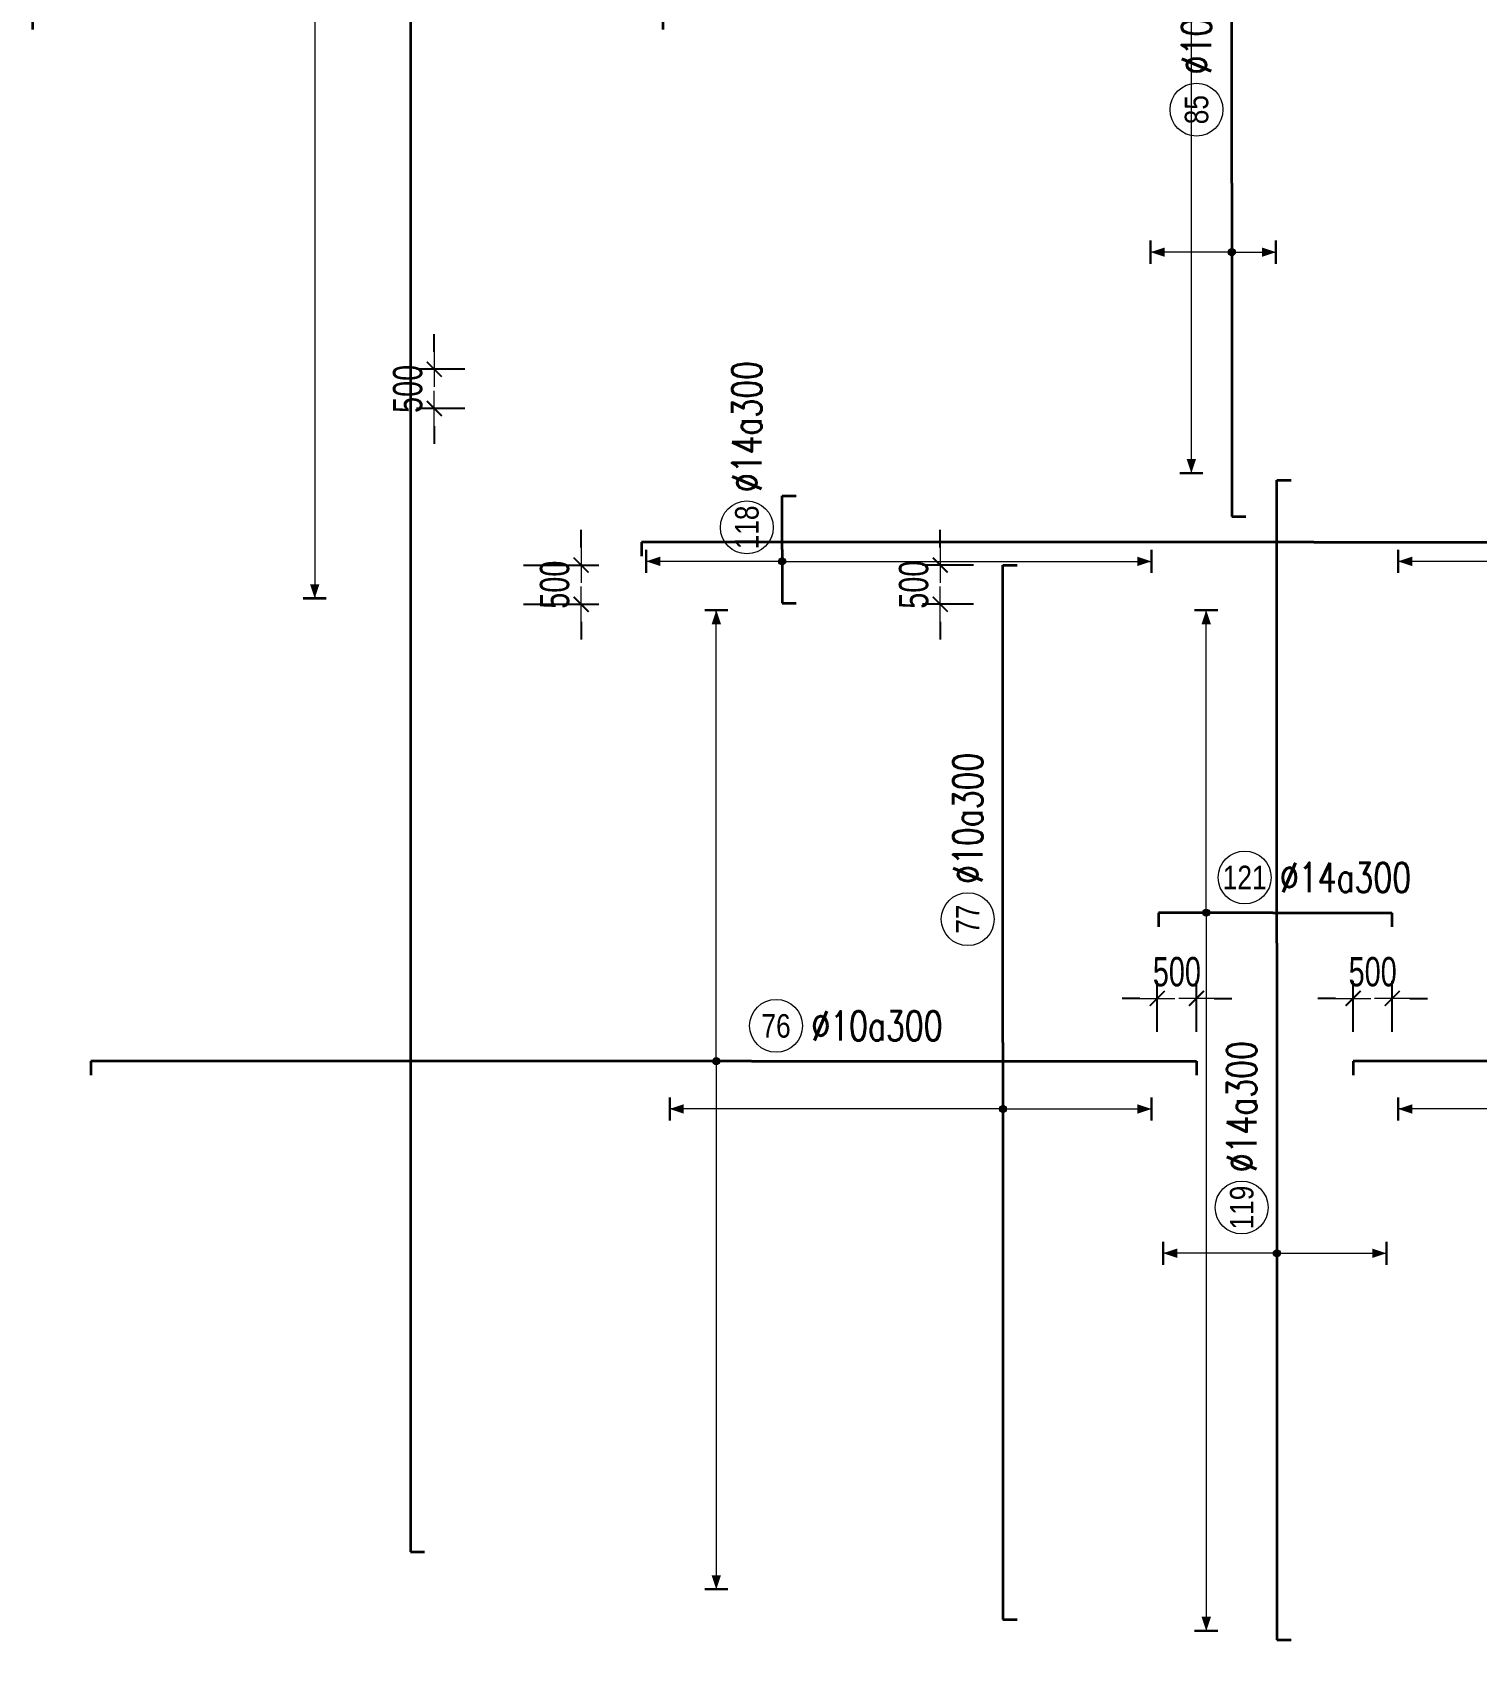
# Model space of a CAD drawing. Header units: millimetres. Extents: x -179076 to 505271, y -26127 to 124331.
# Drawn here: x 159111 to 177546, y 37214 to 58000 of the extents above; entities that cross this region are included whole.
import ezdxf
from ezdxf.enums import TextEntityAlignment as Align

# ---------------------------------------------------------------- set-up
doc = ezdxf.new("R2010")
doc.units = ezdxf.units.MM
doc.layers.get('0').update_dxf_attribs({"lineweight": 20})
doc.layers.get('Defpoints').update_dxf_attribs({"color": 151, "lineweight": 9})
for name, color, linetype, lineweight in [('NDC_S_DIM', 1, 'Continuous', 15), ('NDC_S_REBAR', 4, 'Continuous', 35), ('NDC_S_VN TEXT', 7, 'Continuous', 20)]:
    doc.layers.add(name, color=color, linetype=linetype, lineweight=lineweight)
doc.styles.add('ARIAL', font='arial.ttf', dxfattribs={"width": 0.8})
doc.styles.add('NDC_DIM', font='', dxfattribs={"width": 0.75})
doc.styles.add('NDC_EN TXT', font='romans.shx', dxfattribs={"width": 0.8})
doc.styles.get('NDC_DIM').set_extended_font_data('Dotum')
doc.dimstyles.new('NDC_dim_150', dxfattribs={"dimscale": 150, "dimtxt": 2.5, "dimasz": 1.5, "dimexe": 1.5, "dimexo": 2.5, "dimgap": 1, "dimtad": 1, "dimdec": 0, "dimzin": 0, "dimdsep": 46, "dimtxsty": 'NDC_DIM', "dimblk": 'DIMMARK', "dimcen": 0.09, "dimdle": 1.2, "dimclrd": 1, "dimclre": 1, "dimclrt": 3, "dimadec": 0, "dimazin": 0, "dimtfac": 1, "dimtdec": 0, "dimtix": 1, "dimtofl": 0, "dimtmove": 0, "dimatfit": 3, "dimfxl": 8, "dimfxlon": 1, "dimtolj": 1, "dimtzin": 0, "dimarcsym": 0})

# ---------------------------------------------------------------- blocks, each defined once
blk = doc.blocks.new('DIMMARK')
at = {"layer": 'NDC_S_DIM', "color": 1}
blk.add_line((-1.5, 0), (1, 0), dxfattribs=at)
at = {"layer": 'NDC_S_DIM', "color": 2, "const_width": 0.1}
blk.add_lwpolyline([(-0.424, -0.424), (0.424, 0.424)], dxfattribs=at)
blk = doc.blocks.new('*D264')
at = {"layer": 'Defpoints', "color": 0, "transparency": 16777216}
for p in [(176471, 45668), (175971, 44867), (176471, 44867)]:
    blk.add_point(p, dxfattribs=at)
at = {"layer": 'NDC_S_DIM', "color": 1, "lineweight": -2, "transparency": 16777216}
for p, q in [((175971, 45242), (175971, 45893)), ((176471, 45242), (176471, 45893)), ((175746, 45668), (175521, 45668)), ((176696, 45668), (176921, 45668))]:
    blk.add_line(p, q, dxfattribs=at)
at = {"layer": 'NDC_S_DIM', "color": 1, "lineweight": -2, "transparency": 16777216, "xscale": 225, "yscale": 225, "zscale": 225}
blk.add_blockref('DIMMARK', (175971, 45668), dxfattribs=at)
at = {"layer": 'NDC_S_DIM', "color": 1, "lineweight": -2, "transparency": 16777216, "xscale": 225, "yscale": 225, "zscale": 225, "rotation": 180}
blk.add_blockref('DIMMARK', (176471, 45668), dxfattribs=at)
at = {"layer": 'NDC_S_DIM', "color": 3, "transparency": 16777216, "insert": (176221, 46006), "char_height": 375, "attachment_point": 5, "style": 'NDC_DIM'}
blk.add_mtext('\\A1;500', dxfattribs=at)
blk = doc.blocks.new('*D265')
at = {"layer": 'Defpoints', "color": 0, "transparency": 16777216}
for p in [(173471, 45668), (173471, 44867), (173971, 44867)]:
    blk.add_point(p, dxfattribs=at)
at = {"layer": 'NDC_S_DIM', "color": 1, "lineweight": -2, "transparency": 16777216}
for p, q in [((173471, 45242), (173471, 45893)), ((173971, 45242), (173971, 45893)), ((173246, 45668), (173021, 45668)), ((174196, 45668), (174421, 45668))]:
    blk.add_line(p, q, dxfattribs=at)
at = {"layer": 'NDC_S_DIM', "color": 1, "lineweight": -2, "transparency": 16777216, "xscale": 225, "yscale": 225, "zscale": 225}
blk.add_blockref('DIMMARK', (173471, 45668), dxfattribs=at)
at = {"layer": 'NDC_S_DIM', "color": 1, "lineweight": -2, "transparency": 16777216, "xscale": 225, "yscale": 225, "zscale": 225, "rotation": 180}
blk.add_blockref('DIMMARK', (173971, 45668), dxfattribs=at)
at = {"layer": 'NDC_S_DIM', "color": 3, "transparency": 16777216, "insert": (173721, 46006), "char_height": 375, "attachment_point": 5, "style": 'NDC_DIM'}
blk.add_mtext('\\A1;500', dxfattribs=at)
blk = doc.blocks.new('*D271')
at = {"layer": 'Defpoints', "color": 0, "transparency": 16777216}
for p in [(171501, 51200), (170700, 50700), (171501, 50700)]:
    blk.add_point(p, dxfattribs=at)
at = {"layer": 'NDC_S_DIM', "color": 1, "lineweight": -2, "transparency": 16777216}
for p, q in [((170700, 51425), (170700, 51650)), ((171126, 51200), (170475, 51200)), ((171126, 50700), (170475, 50700)), ((170700, 50475), (170700, 50250))]:
    blk.add_line(p, q, dxfattribs=at)
at = {"layer": 'NDC_S_DIM', "color": 1, "lineweight": -2, "transparency": 16777216, "xscale": 225, "yscale": 225, "zscale": 225}
for p, rotation in [((170700, 51200), 270), ((170700, 50700), 90)]:
    blk.add_blockref('DIMMARK', p, dxfattribs=dict(at, rotation=rotation))
at = {"layer": 'NDC_S_DIM', "color": 3, "transparency": 16777216, "insert": (170362, 50950), "char_height": 375, "attachment_point": 5, "rotation": 90, "style": 'NDC_DIM'}
blk.add_mtext('\\A1;500', dxfattribs=at)
blk = doc.blocks.new('*D273')
at = {"layer": 'Defpoints', "color": 0, "transparency": 16777216}
for p in [(164240, 53700), (165005, 53700), (165005, 53200)]:
    blk.add_point(p, dxfattribs=at)
at = {"layer": 'NDC_S_DIM', "color": 1, "lineweight": -2, "transparency": 16777216}
for p, q in [((164240, 53925), (164240, 54150)), ((164630, 53700), (164015, 53700)), ((164630, 53200), (164015, 53200)), ((164240, 52975), (164240, 52750))]:
    blk.add_line(p, q, dxfattribs=at)
at = {"layer": 'NDC_S_DIM', "color": 1, "lineweight": -2, "transparency": 16777216, "xscale": 225, "yscale": 225, "zscale": 225}
for p, rotation in [((164240, 53700), 270), ((164240, 53200), 90)]:
    blk.add_blockref('DIMMARK', p, dxfattribs=dict(at, rotation=rotation))
at = {"layer": 'NDC_S_DIM', "color": 3, "transparency": 16777216, "insert": (163902, 53450), "char_height": 375, "attachment_point": 5, "rotation": 90, "style": 'NDC_DIM'}
blk.add_mtext('\\A1;500', dxfattribs=at)
blk = doc.blocks.new('*D275')
at = {"layer": 'Defpoints', "color": 0, "transparency": 16777216}
for p in [(165005, 51200), (165005, 50700), (166115, 50700)]:
    blk.add_point(p, dxfattribs=at)
at = {"layer": 'NDC_S_DIM', "color": 1, "lineweight": -2, "transparency": 16777216}
for p, q in [((166115, 51425), (166115, 51650)), ((165380, 51200), (166340, 51200)), ((165380, 50700), (166340, 50700)), ((166115, 50475), (166115, 50250))]:
    blk.add_line(p, q, dxfattribs=at)
at = {"layer": 'NDC_S_DIM', "color": 1, "lineweight": -2, "transparency": 16777216, "xscale": 225, "yscale": 225, "zscale": 225}
for p, rotation in [((166115, 51200), 270), ((166115, 50700), 90)]:
    blk.add_blockref('DIMMARK', p, dxfattribs=dict(at, rotation=rotation))
at = {"layer": 'NDC_S_DIM', "color": 3, "transparency": 16777216, "insert": (165778, 50950), "char_height": 375, "attachment_point": 5, "rotation": 90, "style": 'NDC_DIM'}
blk.add_mtext('\\A1;500', dxfattribs=at)
blk = doc.blocks.new('*U302')
h = blk.add_hatch(color=6)
edge = h.paths.add_edge_path()
edge.add_arc((-2.99, 0), 0.3, 0, 360)
at = {"layer": 'NDC_S_DIM', "color": 8}
for q in [(-2.99, 38.39), (-2.99, -44.96)]:
    blk.add_line((-2.99, 0), q, dxfattribs=at)
for points in [[(-3.99, 38.39, 0.2, 0.2, 0), (-1.99, 38.39, 0, 0, 0)], [(-3.99, -44.96, 0.2, 0.2, 0), (-1.99, -44.96, 0, 0, 0)]]:
    blk.add_lwpolyline(points, format="xyseb", dxfattribs=at)
at = {"layer": 'NDC_S_DIM'}
blk.add_circle((2.1, 3), 2.25, dxfattribs=at)
at = {"layer": 'NDC_S_DIM', "color": 6}
blk.add_circle((-2.99, 0), 0.3, dxfattribs=at)
at = {"layer": 'NDC_S_DIM', "color": 8}
for points in [[(-3.39, 37.19), (-2.99, 38.39), (-2.59, 37.19)], [(-3.39, -43.76), (-2.99, -44.96), (-2.59, -43.76)]]:
    blk.add_solid(points, dxfattribs=at)
at = {"layer": 'NDC_S_REBAR'}
for p, q in [((0, 0), (-56.24, 0)), ((-56.24, 0), (-56.24, -1.2)), ((0, 0), (37.88, 0)), ((37.88, 0), (37.88, -1.2)), ((-56.24, -1.2), (-56.24, -1.2)), ((37.88, -1.2), (37.88, -1.2))]:
    blk.add_line(p, q, dxfattribs=at)
at = {"layer": 'NDC_S_VN TEXT', "color": 3, "style": 'NDC_EN TXT', "width": 0.75}
blk.add_attdef('DKT', (5.1, 1.75), '', height=2.5, dxfattribs=at)
at = {"layer": 'NDC_S_VN TEXT', "style": 'ARIAL', "width": 0.8}
blk.add_attdef('KHT', text='', height=2, dxfattribs=at).set_placement((2.1, 3), align=Align.MIDDLE_CENTER)
blk = doc.blocks.new('*U303')
h = blk.add_hatch(color=6)
edge = h.paths.add_edge_path()
edge.add_arc((-7.93, 0), 0.3, 0, 360)
at = {"layer": 'NDC_S_DIM', "color": 8}
for q in [(-7.93, 38.39), (-7.93, -50.28)]:
    blk.add_line((-7.93, 0), q, dxfattribs=at)
for points in [[(-8.93, 38.39, 0.2, 0.2, 0), (-6.93, 38.39, 0, 0, 0)], [(-8.93, -50.28, 0.2, 0.2, 0), (-6.93, -50.28, 0, 0, 0)]]:
    blk.add_lwpolyline(points, format="xyseb", dxfattribs=at)
at = {"layer": 'NDC_S_DIM'}
blk.add_circle((-2.39, 3), 2.25, dxfattribs=at)
at = {"layer": 'NDC_S_DIM', "color": 6}
blk.add_circle((-7.93, 0), 0.3, dxfattribs=at)
at = {"layer": 'NDC_S_DIM', "color": 8}
for points in [[(-8.33, 37.19), (-7.93, 38.39), (-7.53, 37.19)], [(-8.33, -49.08), (-7.93, -50.28), (-7.53, -49.08)]]:
    blk.add_solid(points, dxfattribs=at)
at = {"layer": 'NDC_S_REBAR'}
for p, q in [((0, 0), (-26.16, 0)), ((-26.16, 0), (-26.16, -1.2)), ((0, 0), (20.5, 0)), ((20.5, 0), (20.5, -1.2)), ((-26.16, -1.2), (-26.16, -1.2)), ((20.5, -1.2), (20.5, -1.2))]:
    blk.add_line(p, q, dxfattribs=at)
at = {"layer": 'NDC_S_VN TEXT', "color": 3, "style": 'NDC_EN TXT', "width": 0.75}
blk.add_attdef('DKT', (0.61, 1.75), '', height=2.5, dxfattribs=at)
at = {"layer": 'NDC_S_VN TEXT', "style": 'ARIAL', "width": 0.8}
blk.add_attdef('KHT', text='', height=2, dxfattribs=at).set_placement((-2.39, 3), align=Align.MIDDLE_CENTER)
blk = doc.blocks.new('*U340')
h = blk.add_hatch(color=6)
edge = h.paths.add_edge_path()
edge.add_arc((-3.55, 0), 0.3, 0, 360)
at = {"layer": 'NDC_S_DIM', "color": 8}
for q in [(-3.55, 46.71), (-3.55, -49.62)]:
    blk.add_line((-3.55, 0), q, dxfattribs=at)
for points in [[(-4.55, 46.71, 0.2, 0.2, 0), (-2.55, 46.71, 0, 0, 0)], [(-4.55, -49.62, 0.2, 0.2, 0), (-2.55, -49.62, 0, 0, 0)]]:
    blk.add_lwpolyline(points, format="xyseb", dxfattribs=at)
at = {"layer": 'NDC_S_DIM'}
blk.add_circle((7.95, 3), 2.25, dxfattribs=at)
at = {"layer": 'NDC_S_DIM', "color": 6}
blk.add_circle((-3.55, 0), 0.3, dxfattribs=at)
at = {"layer": 'NDC_S_DIM', "color": 8}
for points in [[(-3.95, 45.51), (-3.55, 46.71), (-3.15, 45.51)], [(-3.95, -48.42), (-3.55, -49.62), (-3.15, -48.42)]]:
    blk.add_solid(points, dxfattribs=at)
at = {"layer": 'NDC_S_REBAR'}
for p, q in [((0, 0), (-27.56, 0)), ((-27.56, 0), (-27.56, -1.2)), ((0, 0), (26.07, 0)), ((26.07, 0), (26.07, -1.2)), ((-27.56, -1.2), (-27.56, -1.2)), ((26.07, -1.2), (26.07, -1.2))]:
    blk.add_line(p, q, dxfattribs=at)
at = {"layer": 'NDC_S_VN TEXT', "color": 3, "style": 'NDC_EN TXT', "width": 0.75}
blk.add_attdef('DKT', (10.95, 1.75), '', height=2.5, dxfattribs=at)
at = {"layer": 'NDC_S_VN TEXT', "style": 'ARIAL', "width": 0.8}
blk.add_attdef('KHT', text='', height=2, dxfattribs=at).set_placement((7.95, 3), align=Align.MIDDLE_CENTER)
blk = doc.blocks.new('*U287')
h = blk.add_hatch(color=6)
edge = h.paths.add_edge_path()
edge.add_arc((-5.66, 0), 0.3, 0, 360)
at = {"layer": 'NDC_S_DIM', "color": 8}
for q in [(-5.66, 25.75), (-5.66, -61.14)]:
    blk.add_line((-5.66, 0), q, dxfattribs=at)
for points in [[(-6.66, 25.75, 0.2, 0.2, 0), (-4.66, 25.75, 0, 0, 0)], [(-6.66, -61.14, 0.2, 0.2, 0), (-4.66, -61.14, 0, 0, 0)]]:
    blk.add_lwpolyline(points, format="xyseb", dxfattribs=at)
at = {"layer": 'NDC_S_DIM'}
blk.add_circle((-2.39, 3), 2.25, dxfattribs=at)
at = {"layer": 'NDC_S_DIM', "color": 6}
blk.add_circle((-5.66, 0), 0.3, dxfattribs=at)
at = {"layer": 'NDC_S_DIM', "color": 8}
for points in [[(-6.06, 24.55), (-5.66, 25.75), (-5.26, 24.55)], [(-6.06, -59.94), (-5.66, -61.14), (-5.26, -59.94)]]:
    blk.add_solid(points, dxfattribs=at)
at = {"layer": 'NDC_S_REBAR'}
for p, q in [((0, 0), (-9.73, 0)), ((-9.73, 0), (-9.73, -1.2)), ((0, 0), (10.15, 0)), ((10.15, 0), (10.15, -1.2)), ((-9.73, -1.2), (-9.73, -1.2)), ((10.15, -1.2), (10.15, -1.2))]:
    blk.add_line(p, q, dxfattribs=at)
at = {"layer": 'NDC_S_VN TEXT', "color": 3, "style": 'NDC_EN TXT', "width": 0.75}
blk.add_attdef('DKT', (0.61, 1.75), '', height=2.5, dxfattribs=at)
at = {"layer": 'NDC_S_VN TEXT', "style": 'ARIAL', "width": 0.8}
blk.add_attdef('KHT', text='', height=2, dxfattribs=at).set_placement((-2.39, 3), align=Align.MIDDLE_CENTER)
blk = doc.blocks.new('*U291')
at = {"layer": 'NDC_S_REBAR'}
for p, q in [((0, 0), (-141.5, 0)), ((-141.5, 0), (-141.5, -1.2)), ((-141.5, -1.2), (-141.5, -1.2))]:
    blk.add_line(p, q, dxfattribs=at)
at = {"layer": 'NDC_S_VN TEXT', "color": 3, "style": 'NDC_EN TXT', "width": 0.75}
blk.add_attdef('DKT', (10.95, 1.75), '', height=2.5, dxfattribs=at)
at = {"layer": 'NDC_S_VN TEXT', "style": 'ARIAL', "width": 0.8}
blk.add_attdef('KHT', text='', height=2, dxfattribs=at).set_placement((7.95, 3), align=Align.MIDDLE_CENTER)
blk = doc.blocks.new('*U322')
h = blk.add_hatch(color=6)
edge = h.paths.add_edge_path()
edge.add_arc((-5.66, 0), 0.3, 0, 360)
at = {"layer": 'NDC_S_DIM', "color": 8}
for q in [(-5.66, 28.37), (-5.66, -12.63)]:
    blk.add_line((-5.66, 0), q, dxfattribs=at)
for points in [[(-6.66, 28.37, 0.2, 0.2, 0), (-4.66, 28.37, 0, 0, 0)], [(-6.66, -12.63, 0.2, 0.2, 0), (-4.66, -12.63, 0, 0, 0)]]:
    blk.add_lwpolyline(points, format="xyseb", dxfattribs=at)
at = {"layer": 'NDC_S_DIM'}
blk.add_circle((10.5, 3), 2.25, dxfattribs=at)
at = {"layer": 'NDC_S_DIM', "color": 6}
blk.add_circle((-5.66, 0), 0.3, dxfattribs=at)
at = {"layer": 'NDC_S_DIM', "color": 8}
for points in [[(-6.06, 27.17), (-5.66, 28.37), (-5.26, 27.17)], [(-6.06, -11.43), (-5.66, -12.63), (-5.26, -11.43)]]:
    blk.add_solid(points, dxfattribs=at)
at = {"layer": 'NDC_S_REBAR'}
for p, q in [((0, 0), (-49.13, 0)), ((-49.13, 0), (-49.13, -1.2)), ((0, 0), (40.64, 0)), ((40.64, 0), (40.64, -1.2)), ((-49.13, -1.2), (-49.13, -1.2)), ((40.64, -1.2), (40.64, -1.2))]:
    blk.add_line(p, q, dxfattribs=at)
at = {"layer": 'NDC_S_VN TEXT', "color": 3, "style": 'NDC_EN TXT', "width": 0.75}
blk.add_attdef('DKT', (13.5, 1.75), '', height=2.5, dxfattribs=at)
at = {"layer": 'NDC_S_VN TEXT', "style": 'ARIAL', "width": 0.8}
blk.add_attdef('KHT', text='', height=2, dxfattribs=at).set_placement((10.5, 3), align=Align.MIDDLE_CENTER)
blk = doc.blocks.new('*U323')
h = blk.add_hatch(color=6)
edge = h.paths.add_edge_path()
edge.add_arc((-5.66, 0), 0.3, 0, 360)
at = {"layer": 'NDC_S_DIM', "color": 8}
for q in [(-5.66, 22.82), (-5.66, -16.18)]:
    blk.add_line((-5.66, 0), q, dxfattribs=at)
for points in [[(-6.66, 22.82, 0.2, 0.2, 0), (-4.66, 22.82, 0, 0, 0)], [(-6.66, -16.18, 0.2, 0.2, 0), (-4.66, -16.18, 0, 0, 0)]]:
    blk.add_lwpolyline(points, format="xyseb", dxfattribs=at)
at = {"layer": 'NDC_S_DIM'}
blk.add_circle((-2.39, 3), 2.25, dxfattribs=at)
at = {"layer": 'NDC_S_DIM', "color": 6}
blk.add_circle((-5.66, 0), 0.3, dxfattribs=at)
at = {"layer": 'NDC_S_DIM', "color": 8}
for points in [[(-6.06, 21.62), (-5.66, 22.82), (-5.26, 21.62)], [(-6.06, -14.98), (-5.66, -16.18), (-5.26, -14.98)]]:
    blk.add_solid(points, dxfattribs=at)
at = {"layer": 'NDC_S_REBAR'}
for p, q in [((0, 0), (-52.6, 0)), ((-52.6, 0), (-52.6, -1.2)), ((0, 0), (40.64, 0)), ((40.64, 0), (40.64, -1.2)), ((-52.6, -1.2), (-52.6, -1.2)), ((40.64, -1.2), (40.64, -1.2))]:
    blk.add_line(p, q, dxfattribs=at)
at = {"layer": 'NDC_S_VN TEXT', "color": 3, "style": 'NDC_EN TXT', "width": 0.75}
blk.add_attdef('DKT', (0.61, 1.75), '', height=2.5, dxfattribs=at)
at = {"layer": 'NDC_S_VN TEXT', "style": 'ARIAL', "width": 0.8}
blk.add_attdef('KHT', text='', height=2, dxfattribs=at).set_placement((-2.39, 3), align=Align.MIDDLE_CENTER)
blk = doc.blocks.new('*U315')
h = blk.add_hatch(color=6)
edge = h.paths.add_edge_path()
edge.add_arc((-26.39, 0), 0.3, 0, 360)
at = {"layer": 'NDC_S_DIM', "color": 8}
for q in [(-26.39, 9.68), (-26.39, -9.32)]:
    blk.add_line((-26.39, 0), q, dxfattribs=at)
for points in [[(-27.39, 9.68, 0.2, 0.2, 0), (-25.39, 9.68, 0, 0, 0)], [(-27.39, -9.32, 0.2, 0.2, 0), (-25.39, -9.32, 0, 0, 0)]]:
    blk.add_lwpolyline(points, format="xyseb", dxfattribs=at)
at = {"layer": 'NDC_S_DIM'}
blk.add_circle((-22.5, 3), 2.25, dxfattribs=at)
at = {"layer": 'NDC_S_DIM', "color": 6}
blk.add_circle((-26.39, 0), 0.3, dxfattribs=at)
at = {"layer": 'NDC_S_DIM', "color": 8}
for points in [[(-26.79, 8.48), (-26.39, 9.68), (-25.99, 8.48)], [(-26.79, -8.12), (-26.39, -9.32), (-25.99, -8.12)]]:
    blk.add_solid(points, dxfattribs=at)
at = {"layer": 'NDC_S_REBAR'}
for p, q in [((0, 0), (-59.3, 0)), ((-59.3, 0), (-59.3, -1.2)), ((0, 0), (39.42, 0)), ((39.42, 0), (39.42, -1.2)), ((-59.3, -1.2), (-59.3, -1.2)), ((39.42, -1.2), (39.42, -1.2))]:
    blk.add_line(p, q, dxfattribs=at)
at = {"layer": 'NDC_S_VN TEXT', "color": 3, "style": 'NDC_EN TXT', "width": 0.75}
blk.add_attdef('DKT', (-19.5, 1.75), '', height=2.5, dxfattribs=at)
at = {"layer": 'NDC_S_VN TEXT', "style": 'ARIAL', "width": 0.8}
blk.add_attdef('KHT', text='', height=2, dxfattribs=at).set_placement((-22.5, 3), align=Align.MIDDLE_CENTER)
blk = doc.blocks.new('*U328')
h = blk.add_hatch(color=6)
edge = h.paths.add_edge_path()
edge.add_arc((-1.02, 0), 0.3, 0, 360)
at = {"layer": 'NDC_S_DIM', "color": 8}
for q in [(-1.02, 11.57), (-1.02, -31.43)]:
    blk.add_line((-1.02, 0), q, dxfattribs=at)
for points in [[(-2.02, 11.57, 0.2, 0.2, 0), (-0.02, 11.57, 0, 0, 0)], [(-2.02, -31.43, 0.2, 0.2, 0), (-0.02, -31.43, 0, 0, 0)]]:
    blk.add_lwpolyline(points, format="xyseb", dxfattribs=at)
at = {"layer": 'NDC_S_DIM'}
blk.add_circle((1.87, 3), 2.25, dxfattribs=at)
at = {"layer": 'NDC_S_DIM', "color": 6}
blk.add_circle((-1.02, 0), 0.3, dxfattribs=at)
at = {"layer": 'NDC_S_DIM', "color": 8}
for points in [[(-1.42, 10.37), (-1.02, 11.57), (-0.62, 10.37)], [(-1.42, -30.23), (-1.02, -31.43), (-0.62, -30.23)]]:
    blk.add_solid(points, dxfattribs=at)
at = {"layer": 'NDC_S_REBAR'}
for p, q in [((0, 0), (-4.57, 0)), ((-4.57, 0), (-4.57, -1.2)), ((0, 0), (4.56, 0)), ((4.56, 0), (4.56, -1.2)), ((-4.57, -1.2), (-4.57, -1.2)), ((4.56, -1.2), (4.56, -1.2))]:
    blk.add_line(p, q, dxfattribs=at)
at = {"layer": 'NDC_S_VN TEXT', "color": 3, "style": 'NDC_EN TXT', "width": 0.75}
blk.add_attdef('DKT', (4.87, 1.75), '', height=2.5, dxfattribs=at)
at = {"layer": 'NDC_S_VN TEXT', "style": 'ARIAL', "width": 0.8}
blk.add_attdef('KHT', text='', height=2, dxfattribs=at).set_placement((1.87, 3), align=Align.MIDDLE_CENTER)
blk = doc.blocks.new('*U329')
h = blk.add_hatch(color=6)
edge = h.paths.add_edge_path()
edge.add_arc((-1.02, 0), 0.3, 0, 360)
at = {"layer": 'NDC_S_DIM', "color": 8}
for q in [(-1.02, 15.92), (-1.02, -23.08)]:
    blk.add_line((-1.02, 0), q, dxfattribs=at)
for points in [[(-2.02, 15.92, 0.2, 0.2, 0), (-0.02, 15.92, 0, 0, 0)], [(-2.02, -23.08, 0.2, 0.2, 0), (-0.02, -23.08, 0, 0, 0)]]:
    blk.add_lwpolyline(points, format="xyseb", dxfattribs=at)
at = {"layer": 'NDC_S_DIM'}
blk.add_circle((1.87, 3), 2.25, dxfattribs=at)
at = {"layer": 'NDC_S_DIM', "color": 6}
blk.add_circle((-1.02, 0), 0.3, dxfattribs=at)
at = {"layer": 'NDC_S_DIM', "color": 8}
for points in [[(-1.42, 14.72), (-1.02, 15.92), (-0.62, 14.72)], [(-1.42, -21.88), (-1.02, -23.08), (-0.62, -21.88)]]:
    blk.add_solid(points, dxfattribs=at)
at = {"layer": 'NDC_S_REBAR'}
for p, q in [((0, 0), (-4.57, 0)), ((-4.57, 0), (-4.57, -1.2)), ((0, 0), (5.9, 0)), ((5.9, 0), (5.9, -1.2)), ((-4.57, -1.2), (-4.57, -1.2)), ((5.9, -1.2), (5.9, -1.2))]:
    blk.add_line(p, q, dxfattribs=at)
at = {"layer": 'NDC_S_VN TEXT', "color": 3, "style": 'NDC_EN TXT', "width": 0.75}
blk.add_attdef('DKT', (4.87, 1.75), '', height=2.5, dxfattribs=at)
at = {"layer": 'NDC_S_VN TEXT', "style": 'ARIAL', "width": 0.8}
blk.add_attdef('KHT', text='', height=2, dxfattribs=at).set_placement((1.87, 3), align=Align.MIDDLE_CENTER)
blk = doc.blocks.new('*U333')
at = {"layer": 'NDC_S_REBAR'}
for p, q in [((0, 0), (-57.23, 0)), ((-57.23, 0), (-57.23, -1.2)), ((0, 0), (281.19, 0)), ((-57.23, -1.2), (-57.23, -1.2))]:
    blk.add_line(p, q, dxfattribs=at)
at = {"layer": 'NDC_S_VN TEXT', "style": 'ARIAL', "width": 0.8}
blk.add_attdef('KHT', text='', height=2, dxfattribs=at).set_placement((35.24, -3.03), align=Align.MIDDLE_CENTER)
at = {"layer": 'NDC_S_VN TEXT', "color": 3, "style": 'NDC_EN TXT', "width": 0.75}
blk.add_attdef('DKT', (38.24, -4.28), '', height=2.5, dxfattribs=at)
blk = doc.blocks.new('*U308')
h = blk.add_hatch(color=6)
edge = h.paths.add_edge_path()
edge.add_arc((-5.86, 0), 0.3, 0, 360)
at = {"layer": 'NDC_S_DIM', "color": 8}
for q in [(-5.86, 26.81), (-5.86, -48.19)]:
    blk.add_line((-5.86, 0), q, dxfattribs=at)
for points in [[(-6.86, 26.81, 0.2, 0.2, 0), (-4.86, 26.81, 0, 0, 0)], [(-6.86, -48.19, 0.2, 0.2, 0), (-4.86, -48.19, 0, 0, 0)]]:
    blk.add_lwpolyline(points, format="xyseb", dxfattribs=at)
at = {"layer": 'NDC_S_DIM'}
blk.add_circle((-8.54, 3), 2.25, dxfattribs=at)
at = {"layer": 'NDC_S_DIM', "color": 6}
blk.add_circle((-5.86, 0), 0.3, dxfattribs=at)
at = {"layer": 'NDC_S_DIM', "color": 8}
for points in [[(-6.26, 25.61), (-5.86, 26.81), (-5.46, 25.61)], [(-6.26, -46.99), (-5.86, -48.19), (-5.46, -46.99)]]:
    blk.add_solid(points, dxfattribs=at)
at = {"layer": 'NDC_S_REBAR'}
for p, q in [((0, 0), (-12.62, 0)), ((-12.62, 0), (-12.62, -1.2)), ((0, 0), (6.44, 0)), ((6.44, 0), (6.44, -1.2)), ((-12.62, -1.2), (-12.62, -1.2)), ((6.44, -1.2), (6.44, -1.2))]:
    blk.add_line(p, q, dxfattribs=at)
at = {"layer": 'NDC_S_VN TEXT', "color": 3, "style": 'NDC_EN TXT', "width": 0.75}
blk.add_attdef('DKT', (-5.54, 1.75), '', height=2.5, dxfattribs=at)
at = {"layer": 'NDC_S_VN TEXT', "style": 'ARIAL', "width": 0.8}
blk.add_attdef('KHT', text='', height=2, dxfattribs=at).set_placement((-8.54, 3), align=Align.MIDDLE_CENTER)
blk = doc.blocks.new('*U309')
h = blk.add_hatch(color=6)
edge = h.paths.add_edge_path()
edge.add_arc((-5.86, 0), 0.3, 0, 360)
at = {"layer": 'NDC_S_DIM', "color": 8}
for q in [(-5.86, 6.91), (-5.86, -3.76)]:
    blk.add_line((-5.86, 0), q, dxfattribs=at)
for points in [[(-6.86, 6.91, 0.2, 0.2, 0), (-4.86, 6.91, 0, 0, 0)], [(-6.86, -3.76, 0.2, 0.2, 0), (-4.86, -3.76, 0, 0, 0)]]:
    blk.add_lwpolyline(points, format="xyseb", dxfattribs=at)
at = {"layer": 'NDC_S_DIM'}
blk.add_circle((6.27, 3), 2.25, dxfattribs=at)
at = {"layer": 'NDC_S_DIM', "color": 6}
blk.add_circle((-5.86, 0), 0.3, dxfattribs=at)
at = {"layer": 'NDC_S_DIM', "color": 8}
for points in [[(-6.26, 5.71), (-5.86, 6.91), (-5.46, 5.71)], [(-6.26, -2.56), (-5.86, -3.76), (-5.46, -2.56)]]:
    blk.add_solid(points, dxfattribs=at)
at = {"layer": 'NDC_S_REBAR'}
for p, q in [((0, 0), (-28.37, 0)), ((-28.37, 0), (-28.37, -1.2)), ((0, 0), (54.03, 0)), ((54.03, 0), (54.03, -1.2)), ((-28.37, -1.2), (-28.37, -1.2)), ((54.03, -1.2), (54.03, -1.2))]:
    blk.add_line(p, q, dxfattribs=at)
at = {"layer": 'NDC_S_VN TEXT', "color": 3, "style": 'NDC_EN TXT', "width": 0.75}
blk.add_attdef('DKT', (9.27, 1.75), '', height=2.5, dxfattribs=at)
at = {"layer": 'NDC_S_VN TEXT', "style": 'ARIAL', "width": 0.8}
blk.add_attdef('KHT', text='', height=2, dxfattribs=at).set_placement((6.27, 3), align=Align.MIDDLE_CENTER)

msp = doc.modelspace()

# ---------------------------------------------------------------- block references
at = {"xscale": 150, "yscale": 150, "zscale": 150, "rotation": 90}
msp.add_blockref('*U291', (163936.1, 59824.5), dxfattribs=at)
at = {"xscale": 150, "yscale": 150, "zscale": 150}
for name, p, values in [('*U340', (163245.8, 58218.7), {'KHT': '120', 'DKT': '%%C14a150'}), ('*U308', (174784.3, 59603.2), {'KHT': '88', 'DKT': '%%C10a200'}), ('*U302', (168289, 44866.6), {'KHT': '76', 'DKT': '%%C10a300'}), ('*U287', (174945, 46762), {'KHT': '121', 'DKT': '%%c14a300'}), ('*U303', (179895.2, 44866.6), {'KHT': '79', 'DKT': '%%C10a300'})]:
    msp.add_blockref(name, p, dxfattribs=at).add_auto_attribs(values)
at = {"xscale": 150, "yscale": 150, "zscale": 150, "rotation": 90}
for name, p, values in [('*U309', (174421.7, 56075), {'KHT': '85', 'DKT': '%%C10a200'}), ('*U328', (168680.6, 51400.7), {'KHT': '118', 'DKT': '%%c14a300'}), ('*U329', (178933.4, 51400.7), {'KHT': '123', 'DKT': '%%c14a300'}), ('*U315', (174998.2, 46371.8), {'KHT': '119', 'DKT': '%%c14a300'}), ('*U322', (171501, 45104.4), {'KHT': '77', 'DKT': '%%C10a300'}), ('*U323', (179969.2, 45104.4), {'KHT': '81', 'DKT': '%%C10a300'})]:
    msp.add_blockref(name, p, dxfattribs=at).add_auto_attribs(values)
at = {"xscale": 150, "yscale": 150, "zscale": 150}
msp.add_blockref('*U333', (175470.6, 51495.1), dxfattribs=at)

# ---------------------------------------------------------------- dimensions: what is measured, and where the dimension line sits
at = {"layer": 'NDC_S_DIM'}
for base, p1, p2, picture, middle in [((164240.2, 53700), (165005.1, 53200), (165005.1, 53700), '*D273', (163902.5, 53450)), ((166115.4, 50700), (165005.1, 51200), (165005.1, 50700), '*D275', (165777.6, 50950)), ((170700, 50700), (171501, 51200), (171501, 50700), '*D271', (170362.2, 50950))]:
    dim = msp.add_linear_dim(base=base, p1=p1, p2=p2, angle=90, dimstyle='NDC_dim_150', dxfattribs=at)
    dim.commit()
    dim.dimension.update_dxf_attribs({"geometry": picture, "text_midpoint": middle})
for base, p1, p2, picture, middle in [((173470.9, 45667.8), (173970.9, 44866.6), (173470.9, 44866.6), '*D265', (173720.9, 46005.5)), ((176470.9, 45667.8), (175970.9, 44866.6), (176470.9, 44866.6), '*D264', (176220.9, 46005.5))]:
    dim = msp.add_linear_dim(base=base, p1=p1, p2=p2, dimstyle='NDC_dim_150', dxfattribs=at)
    dim.commit()
    dim.dimension.update_dxf_attribs({"geometry": picture, "text_midpoint": middle})

doc.saveas('drawing.dxf')
